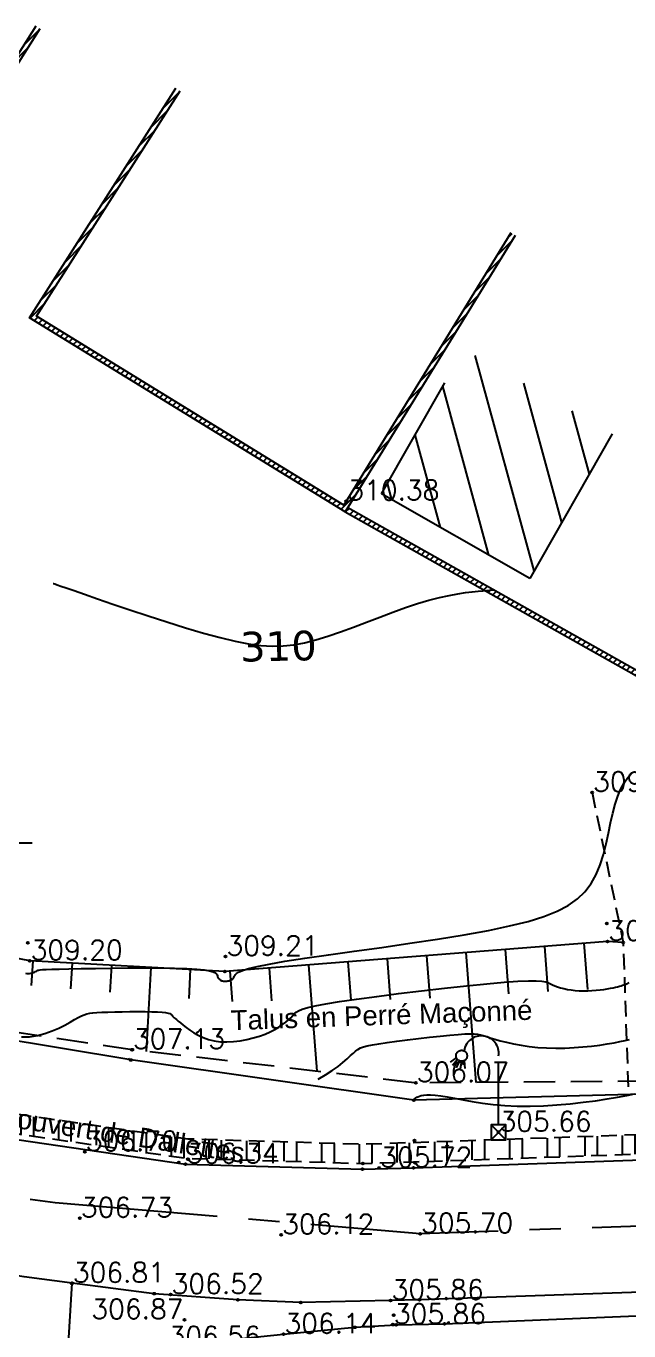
# Model space of a CAD drawing. Extents: x 524954 to 526204, y 9523489 to 9524010.
# Drawn here: x 526102.2 to 526132.7, y 9523875.3 to 9523941.4 of the extents above; entities that cross this region are included whole.
import ezdxf
from ezdxf.enums import TextEntityAlignment as Align

# ---------------------------------------------------------------- set-up
doc = ezdxf.new("R2010")
doc.units = 0
doc.header["$PDMODE"] = 33
doc.header["$PDSIZE"] = 0.1
doc.linetypes.add('AXES2', pattern=[28.575, 19.05, -3.175, 3.175, -3.175])
doc.linetypes.add('CACHE2', pattern=[4.7625, 3.175, -1.5875])
for name, color, linetype in [('Axe_Route_Existante', 1, 'AXES2'), ('Bas_Talus', 40, 'CACHE2'), ('Bati', 6, 'Continuous'), ('Bati_H', 1, 'Continuous'), ('Bord_Route_Existante', 6, 'Continuous'), ('Caniveau', 5, 'CACHE2'), ('Carroyage', 7, 'Continuous'), ('Cloture', 7, 'Continuous'), ('CN_01_00', 3, 'Continuous'), ('CN_02_00', 4, 'Continuous'), ('CN_10_00', 1, 'Continuous'), ('Cotation Courbes de niveau', 7, 'Continuous'), ('Haut_Talus', 30, 'Continuous'), ('Murs', 1, 'Continuous'), ('Réseau_Electrique', 1, 'CACHE2'), ('Talus', 2, 'Continuous'), ('TopoAlt', 3, 'Continuous'), ('TOPOJIS', 7, 'Continuous'), ('Toponomie', 7, 'CACHE2')]:
    doc.layers.add(name, color=color, linetype=linetype)
doc.layers.add('Trottoir', color=7, linetype='Continuous', true_color=0xff6666)
doc.styles.add('Simplex 1.0', font='Simplex.shx', dxfattribs={"width": 0.99, "height": 1})
doc.styles.get("Standard").update_dxf_attribs({"font": 'arial.ttf'})
doc.styles.add('Verdana 1.0', font='verdana.ttf', dxfattribs={"width": 0.99, "height": 1})
pattern_1 = [(45, (0, 0), (-0.1767766952966, 0.1767766952966), [])]

# ---------------------------------------------------------------- blocks, each defined once
blk = doc.blocks.new('TCPOINT M')
at = {"color": 0}
blk.add_point((0, 0), dxfattribs=at)
at = {"layer": 'TopoAlt', "style": 'Simplex 1.0', "width": 0.99}
blk.add_attdef('ALT', (0.15, 0.15), '', height=1, dxfattribs=at)
blk = doc.blocks.new('l006')
at = {"color": 0, "linetype": 'Continuous'}
for p, q in [((-0.374983, 0.374983), (0.374983, -0.374983)), ((0.374983, 0.374983), (-0.374983, -0.374983))]:
    blk.add_line(p, q, dxfattribs=at)
at = {"color": 0}
for points in [[(-2.13811, 3.780655), (-2.462092, 3.556373)], [(-2.076053, 3.680811), (-2.327604, 3.38372)], [(-1.982361, 3.616916), (-2.1506, 3.266515)], [(-1.881771, 3.595557), (-1.952051, 3.211468)], [(-1.751571, 3.624204), (-1.711147, 3.227417)], [(0, 0.374983), (0, 3.874983)]]:
    blk.add_lwpolyline(points, dxfattribs=at)
at = {"color": 0, "linetype": 'Continuous'}
blk.add_lwpolyline([(-0.374983, -0.374983), (0.374983, -0.374983), (0.374983, 0.374983), (-0.374983, 0.374983)], close=True, dxfattribs=at)
at = {"color": 0}
blk.add_circle((-1.875, 3.874983), 0.279508, dxfattribs=at)
blk.add_arc((-0.875, 3.999983), 0.883883, 351.869898, 171.869898, dxfattribs=at)

msp = doc.modelspace()

# ---------------------------------------------------------------- hatches: boundary and pattern name
at = {"layer": 'Bati_H'}
h = msp.add_hatch(dxfattribs=at)
h.set_pattern_fill('_U', color=256, scale=2, angle=-74.73096, style=0, pattern_type=0)
h.set_pattern_definition([(285.269043374, (0, 0), (1.92939969394, 0.52670373174), [])])
h.paths.add_polyline_path([(526131.904, 9523920.714), (526127.72, 9523913.387), (526120.198, 9523917.682), (526123.409, 9523923.304), (526124.383, 9523925.009)])
at = {"layer": 'Caniveau', "ltscale": 0.25}
h = msp.add_hatch(dxfattribs=at)
h.set_pattern_fill('ANSI32', color=256, scale=0.2, angle=45, style=0)
h.paths.add_polyline_path([(526169.013, 9523886.483), (526147.837, 9523885.712), (526121.79, 9523884.798), (526119.235, 9523884.72), (526110.386, 9523884.982), (526101.922, 9523886.208), (526094.879, 9523887.319), (526093.223, 9523887.838), (526090.785, 9523889.078), (526087.619, 9523891.659), (526083.79, 9523893.69), (526080.443, 9523895.11), (526076.92, 9523895.854), (526071.989, 9523897.311), (526066.491, 9523899.725), (526054.062, 9523905.317), (526051.122, 9523906.941), (526048.139, 9523909.736), (526046.009, 9523913.059), (526045.211, 9523912.599), (526047.384, 9523909.115), (526050.547, 9523906.151), (526053.628, 9523904.45), (526066.097, 9523898.839), (526071.655, 9523896.399), (526076.682, 9523894.914), (526080.129, 9523894.186), (526083.429, 9523892.919), (526087.095, 9523890.836), (526090.253, 9523888.262), (526092.856, 9523886.937), (526094.658, 9523886.372), (526101.777, 9523885.25), (526110.302, 9523884.014), (526119.236, 9523883.75), (526121.822, 9523883.83), (526147.872, 9523884.743), (526169.048, 9523885.515)])
at = {"layer": 'Murs'}
h = msp.add_hatch(dxfattribs=at)
h.set_pattern_fill('_U', color=256, scale=0.25, angle=45, style=0, pattern_type=0)
h.set_pattern_definition(pattern_1)
h.paths.add_polyline_path([(526102.894, 9523941.243), (526085.462, 9523913.608), (526069.473, 9523923.129), (526069.601, 9523923.344), (526085.381, 9523913.947), (526102.683, 9523941.376)])
h = msp.add_hatch(dxfattribs=at)
h.set_pattern_fill('_U', color=256, scale=0.25, angle=45, style=0, pattern_type=0)
h.set_pattern_definition(pattern_1)
h.paths.add_polyline_path([(526126.981, 9523930.77), (526118.373, 9523916.762), (526102.375, 9523926.592), (526109.791, 9523938.23), (526110.002, 9523938.096), (526102.723, 9523926.672), (526118.291, 9523917.106), (526126.768, 9523930.901)])
h = msp.add_hatch(dxfattribs=at)
h.set_pattern_fill('_U', color=256, scale=0.25, angle=45, style=0, pattern_type=0)
h.set_pattern_definition(pattern_1)
h.paths.add_polyline_path([(526118.373, 9523916.762), (526134.206, 9523907.853), (526142.348, 9523921.098), (526142.135, 9523921.229), (526134.119, 9523908.189), (526118.496, 9523916.98)])

# ---------------------------------------------------------------- linework, layer by layer
at = {"layer": 'Axe_Route_Existante', "ltscale": 0.5, "flags": 128}
msp.add_lwpolyline([(526168.964, 9523881.807), (526148.086, 9523881.103), (526122.163, 9523880.184), (526103.667, 9523881.747), (526093.154, 9523883.214)], dxfattribs=at)
at = {"layer": 'Bas_Talus', "ltscale": 0.5, "flags": 128}
msp.add_lwpolyline([(526169.478, 9523888.72), (526147.054, 9523888.008), (526121.945, 9523887.832), (526107.563, 9523889.513), (526097.042, 9523891.081), (526094.222, 9523891.842), (526091.138, 9523894.144), (526088.159, 9523896.254), (526082.128, 9523898.886), (526077.774, 9523899.759), (526074.725, 9523900.593), (526071.481, 9523901.929), (526060.018, 9523906.985), (526053.901, 9523909.77), (526050.455, 9523912.875), (526048.786, 9523915.056), (526047.769, 9523919.408), (526048.034, 9523921.385)], dxfattribs=at)
at = {"layer": 'Bati'}
for p, q in [((526120.198, 9523917.682), (526123.409, 9523923.304)), ((526131.904, 9523920.714), (526127.72, 9523913.387)), ((526127.72, 9523913.387), (526120.198, 9523917.682))]:
    msp.add_line(p, q, dxfattribs=at)
at = {"layer": 'Bord_Route_Existante', "flags": 128}
for points in [[(526101.733, 9523884.956), (526110.276, 9523883.718), (526119.236, 9523883.453), (526121.832, 9523883.532), (526147.883, 9523884.446), (526169.059, 9523885.217)], [(526169.114, 9523878.487), (526148.483, 9523877.744), (526122.13, 9523876.84), (526116.111, 9523876.703), (526112.931, 9523876.834), (526108.688, 9523877.151), (526104.532, 9523877.684), (526102.101, 9523878.011), (526095.127, 9523879.067), (526094.41, 9523879.159), (526094.479, 9523878.48), (526094.767, 9523876.387), (526094.843, 9523873.767), (526094.875, 9523872.361), (526096.885, 9523872.923), (526100.586, 9523873.677), (526104.309, 9523874.081), (526109.662, 9523874.527), (526115.241, 9523875.101), (526118.86, 9523875.446), (526120.943, 9523875.569), (526123.404, 9523875.629), (526148.548, 9523876.667), (526169.06, 9523877.454)], [(526104.309, 9523874.081), (526104.532, 9523877.684)]]:
    msp.add_lwpolyline(points, dxfattribs=at)
at = {"layer": 'Caniveau', "ltscale": 0.25, "flags": 128}
for points in [[(526169.013, 9523886.483), (526147.837, 9523885.712), (526121.79, 9523884.798), (526119.235, 9523884.72), (526110.386, 9523884.982), (526101.922, 9523886.208), (526094.879, 9523887.319), (526093.223, 9523887.838), (526090.785, 9523889.078), (526087.619, 9523891.659), (526083.79, 9523893.69), (526080.443, 9523895.11), (526076.92, 9523895.854), (526071.989, 9523897.311), (526066.491, 9523899.725), (526054.062, 9523905.317), (526051.122, 9523906.941), (526048.139, 9523909.736), (526046.009, 9523913.059), (526045.211, 9523912.599), (526047.384, 9523909.115), (526050.547, 9523906.151), (526053.628, 9523904.45), (526066.097, 9523898.839), (526071.655, 9523896.399), (526076.682, 9523894.914), (526080.129, 9523894.186), (526083.429, 9523892.919), (526087.095, 9523890.836), (526090.253, 9523888.262), (526092.856, 9523886.937), (526094.658, 9523886.372), (526101.777, 9523885.25), (526110.302, 9523884.014), (526119.236, 9523883.75), (526121.822, 9523883.83), (526147.872, 9523884.743), (526169.048, 9523885.515), (526169.013, 9523886.483)], [(526130.881, 9523902.543), (526132.452, 9523894.946), (526132.721, 9523887.241)]]:
    msp.add_lwpolyline(points, dxfattribs=at)
at = {"layer": 'Carroyage'}
msp.add_line((526097.5, 9523900), (526102.5, 9523900), dxfattribs=at)
at = {"layer": 'Cloture', "flags": 128}
for points in [[(526102.894, 9523941.243), (526085.462, 9523913.608), (526069.473, 9523923.129)], [(526102.683, 9523941.376), (526085.381, 9523913.947), (526069.601, 9523923.344)], [(526126.981, 9523930.77), (526118.373, 9523916.762), (526102.375, 9523926.592), (526109.791, 9523938.23)], [(526126.768, 9523930.901), (526118.291, 9523917.106), (526102.723, 9523926.672), (526110.002, 9523938.096)], [(526118.373, 9523916.762), (526134.206, 9523907.853), (526142.348, 9523921.098)], [(526118.496, 9523916.98), (526134.119, 9523908.189), (526142.135, 9523921.229)]]:
    msp.add_lwpolyline(points, dxfattribs=at)
at = {"layer": 'CN_01_00', "flags": 128}
for points, elevation in [([(526102.165, 9523893.397), (526102.236, 9523893.381), (526102.306, 9523893.373), (526102.375, 9523893.375), (526102.441, 9523893.385), (526102.505, 9523893.402), (526102.565, 9523893.423), (526102.621, 9523893.447), (526102.672, 9523893.472), (526102.717, 9523893.497), (526102.755, 9523893.519), (526102.79, 9523893.536), (526102.835, 9523893.55), (526102.909, 9523893.562), (526103.031, 9523893.571), (526103.219, 9523893.579), (526103.491, 9523893.588), (526103.866, 9523893.597), (526104.361, 9523893.608), (526104.987, 9523893.621), (526105.717, 9523893.635), (526106.517, 9523893.648), (526107.351, 9523893.657), (526108.186, 9523893.662), (526108.987, 9523893.661), (526109.718, 9523893.651), (526110.345, 9523893.63), (526110.843, 9523893.598), (526111.219, 9523893.557), (526111.49, 9523893.508), (526111.675, 9523893.456), (526111.79, 9523893.402), (526111.852, 9523893.349), (526111.88, 9523893.3), (526111.889, 9523893.257), (526111.895, 9523893.223), (526111.9, 9523893.197), (526111.906, 9523893.176), (526111.913, 9523893.16), (526111.921, 9523893.148), (526111.931, 9523893.137), (526111.943, 9523893.126), (526111.958, 9523893.113), (526111.976, 9523893.098), (526111.998, 9523893.081), (526112.023, 9523893.062), (526112.051, 9523893.044), (526112.082, 9523893.026), (526112.116, 9523893.01), (526112.154, 9523892.996), (526112.194, 9523892.986), (526112.237, 9523892.981), (526112.282, 9523892.98), (526112.329, 9523892.982), (526112.375, 9523892.988), (526112.422, 9523892.996), (526112.466, 9523893.007), (526112.509, 9523893.02), (526112.549, 9523893.035), (526112.585, 9523893.051), (526112.617, 9523893.068), (526112.647, 9523893.089), (526112.674, 9523893.112), (526112.7, 9523893.14), (526112.724, 9523893.174), (526112.747, 9523893.213), (526112.769, 9523893.258), (526112.796, 9523893.311), (526112.851, 9523893.373), (526112.961, 9523893.444), (526113.154, 9523893.527), (526113.459, 9523893.622), (526113.902, 9523893.73), (526114.512, 9523893.853), (526115.315, 9523893.992), (526116.328, 9523894.147), (526117.516, 9523894.318), (526118.829, 9523894.502), (526120.222, 9523894.697), (526121.645, 9523894.902), (526123.051, 9523895.115), (526124.393, 9523895.333), (526125.622, 9523895.555), (526126.701, 9523895.781), (526127.632, 9523896.014), (526128.429, 9523896.261), (526129.103, 9523896.529), (526129.668, 9523896.824), (526130.136, 9523897.151), (526130.519, 9523897.517), (526130.832, 9523897.929), (526131.084, 9523898.389), (526131.288, 9523898.887), (526131.454, 9523899.41), (526131.59, 9523899.946), (526131.707, 9523900.482), (526131.815, 9523901.004), (526131.924, 9523901.501), (526132.044, 9523901.957), (526132.183, 9523902.365), (526132.339, 9523902.724), (526132.511, 9523903.038), (526132.695, 9523903.311), (526132.888, 9523903.547)], 309), ([(526116.997, 9523888.019), (526117.366, 9523888.233), (526117.706, 9523888.455), (526118.002, 9523888.669), (526118.255, 9523888.87), (526118.467, 9523889.053), (526118.64, 9523889.211), (526118.779, 9523889.341), (526118.897, 9523889.446), (526119.01, 9523889.531), (526119.136, 9523889.6), (526119.289, 9523889.659), (526119.487, 9523889.711), (526119.744, 9523889.762), (526120.079, 9523889.816), (526120.499, 9523889.877), (526120.99, 9523889.943), (526121.526, 9523890.012), (526122.087, 9523890.08), (526122.647, 9523890.145), (526123.185, 9523890.203), (526123.677, 9523890.253), (526124.1, 9523890.291), (526124.437, 9523890.314), (526124.701, 9523890.323), (526124.907, 9523890.319), (526125.075, 9523890.302), (526125.221, 9523890.272), (526125.364, 9523890.232), (526125.521, 9523890.18), (526125.709, 9523890.118), (526125.944, 9523890.047), (526126.223, 9523889.97), (526126.542, 9523889.891), (526126.897, 9523889.814), (526127.282, 9523889.742), (526127.693, 9523889.681), (526128.125, 9523889.632), (526128.574, 9523889.601), (526129.035, 9523889.589), (526129.5, 9523889.596), (526129.962, 9523889.618), (526130.415, 9523889.653), (526130.852, 9523889.697), (526131.264, 9523889.749), (526131.646, 9523889.805), (526131.99, 9523889.863), (526132.291, 9523889.921), (526132.551, 9523889.976), (526132.774, 9523890.03)], 307), ([(526107.334, 9523889.019), (526107.349, 9523889.027), (526107.428, 9523889.069)], 307)]:
    msp.add_lwpolyline(points, dxfattribs=dict(at, elevation=elevation))
at = {"layer": 'CN_02_00', "flags": 128}
for points, elevation in [([(526101.954, 9523890.161), (526102.367, 9523890.172), (526102.767, 9523890.233), (526103.151, 9523890.333), (526103.512, 9523890.461), (526103.848, 9523890.607), (526104.153, 9523890.758), (526104.422, 9523890.904), (526104.653, 9523891.035), (526104.842, 9523891.14), (526105, 9523891.222), (526105.14, 9523891.284), (526105.275, 9523891.328), (526105.419, 9523891.36), (526105.585, 9523891.381), (526105.785, 9523891.395), (526106.033, 9523891.406), (526106.338, 9523891.416), (526106.687, 9523891.426), (526107.066, 9523891.434), (526107.46, 9523891.44), (526107.851, 9523891.443), (526108.225, 9523891.443), (526108.565, 9523891.438), (526108.857, 9523891.429), (526109.089, 9523891.414), (526109.264, 9523891.394), (526109.391, 9523891.371), (526109.479, 9523891.345), (526109.536, 9523891.318), (526109.57, 9523891.291), (526109.59, 9523891.264), (526109.603, 9523891.239), (526109.618, 9523891.216), (526109.638, 9523891.193), (526109.665, 9523891.167), (526109.703, 9523891.134), (526109.755, 9523891.091), (526109.823, 9523891.036), (526109.91, 9523890.965), (526110.018, 9523890.875), (526110.151, 9523890.764), (526110.308, 9523890.639), (526110.489, 9523890.506), (526110.692, 9523890.371), (526110.919, 9523890.242), (526111.168, 9523890.125), (526111.439, 9523890.028), (526111.732, 9523889.957), (526112.044, 9523889.917), (526112.371, 9523889.908), (526112.708, 9523889.926), (526113.046, 9523889.967), (526113.381, 9523890.029), (526113.707, 9523890.108), (526114.016, 9523890.202), (526114.304, 9523890.307), (526114.565, 9523890.42), (526114.799, 9523890.539), (526115.007, 9523890.661), (526115.19, 9523890.784), (526115.351, 9523890.905), (526115.489, 9523891.022), (526115.607, 9523891.133), (526115.704, 9523891.235), (526115.788, 9523891.326), (526115.88, 9523891.41), (526116.005, 9523891.49), (526116.192, 9523891.569), (526116.465, 9523891.651), (526116.852, 9523891.739), (526117.379, 9523891.837), (526118.072, 9523891.949), (526118.945, 9523892.075), (526119.962, 9523892.213), (526121.076, 9523892.355), (526122.238, 9523892.497), (526123.402, 9523892.632), (526124.518, 9523892.753), (526125.538, 9523892.856), (526126.416, 9523892.934), (526127.115, 9523892.983), (526127.649, 9523893.005), (526128.045, 9523893.005), (526128.33, 9523892.986), (526128.529, 9523892.952), (526128.669, 9523892.907), (526128.776, 9523892.856), (526128.878, 9523892.802), (526128.995, 9523892.749), (526129.131, 9523892.698), (526129.283, 9523892.65), (526129.45, 9523892.607), (526129.63, 9523892.57), (526129.821, 9523892.539), (526130.022, 9523892.516), (526130.229, 9523892.501), (526130.442, 9523892.496), (526130.657, 9523892.499), (526130.871, 9523892.509), (526131.08, 9523892.525), (526131.282, 9523892.546), (526131.473, 9523892.57), (526131.65, 9523892.596), (526131.809, 9523892.623), (526131.948, 9523892.649), (526132.069, 9523892.675), (526132.174, 9523892.701), (526132.267, 9523892.726), (526132.349, 9523892.751), (526132.424, 9523892.775), (526132.493, 9523892.799), (526132.56, 9523892.823), (526132.627, 9523892.847), (526132.695, 9523892.875), (526132.764, 9523892.91)], 308), ([(526121.858, 9523886.952), (526121.859, 9523886.958), (526121.87, 9523886.994), (526121.887, 9523887.024), (526121.911, 9523887.05), (526121.946, 9523887.076), (526121.991, 9523887.102), (526122.049, 9523887.132), (526122.124, 9523887.162), (526122.221, 9523887.189), (526122.345, 9523887.21), (526122.5, 9523887.222), (526122.692, 9523887.223), (526122.926, 9523887.207), (526123.205, 9523887.173), (526123.535, 9523887.119), (526123.913, 9523887.05), (526124.337, 9523886.971), (526124.806, 9523886.889), (526125.317, 9523886.811), (526125.867, 9523886.742), (526126.456, 9523886.69), (526127.079, 9523886.659), (526127.734, 9523886.655), (526128.41, 9523886.675), (526129.093, 9523886.716), (526129.77, 9523886.775), (526130.43, 9523886.846), (526131.058, 9523886.928), (526131.643, 9523887.015), (526132.172, 9523887.104), (526132.634, 9523887.192), (526133.033, 9523887.277)], 306)]:
    msp.add_lwpolyline(points, dxfattribs=dict(at, elevation=elevation))
at = {"layer": 'CN_10_00', "elevation": 310, "flags": 128}
msp.add_lwpolyline([(526103.567, 9523913.14), (526103.57, 9523913.139), (526103.592, 9523913.131), (526103.65, 9523913.111), (526103.764, 9523913.071), (526103.953, 9523913.006), (526104.233, 9523912.908), (526104.625, 9523912.772), (526105.147, 9523912.591), (526105.808, 9523912.362), (526106.587, 9523912.094), (526107.453, 9523911.8), (526108.377, 9523911.493), (526109.326, 9523911.186), (526110.272, 9523910.892), (526111.184, 9523910.623), (526112.03, 9523910.392), (526112.79, 9523910.21), (526113.472, 9523910.077), (526114.092, 9523909.994), (526114.669, 9523909.958), (526115.218, 9523909.969), (526115.758, 9523910.026), (526116.305, 9523910.127), (526116.876, 9523910.272), (526117.484, 9523910.459), (526118.123, 9523910.678), (526118.783, 9523910.919), (526119.454, 9523911.173), (526120.125, 9523911.43), (526120.786, 9523911.68), (526121.428, 9523911.912), (526122.039, 9523912.116), (526122.611, 9523912.286), (526123.142, 9523912.422), (526123.628, 9523912.529), (526124.069, 9523912.611), (526124.463, 9523912.672), (526124.808, 9523912.716), (526125.103, 9523912.746), (526125.345, 9523912.769), (526125.535, 9523912.785), (526125.678, 9523912.798), (526125.78, 9523912.807), (526125.848, 9523912.813), (526125.89, 9523912.817), (526125.911, 9523912.818), (526125.919, 9523912.819), (526125.92, 9523912.819)], dxfattribs=at)
at = {"layer": 'Haut_Talus', "flags": 128}
msp.add_lwpolyline([(526132.452, 9523894.946), (526131.653, 9523894.996), (526112.268, 9523893.471), (526102.376, 9523894.015), (526093.633, 9523895.681), (526084.813, 9523901.028)], dxfattribs=at)
at = {"layer": 'Talus'}
for p, q in [((526126.469, 9523894.588), (526126.645, 9523892.348)), ((526128.463, 9523894.745), (526128.643, 9523892.457)), ((526130.457, 9523894.902), (526130.64, 9523892.566)), ((526102.528, 9523894.007), (526102.46, 9523892.769)), ((526104.525, 9523893.897), (526104.453, 9523892.597)), ((526118.494, 9523893.961), (526118.645, 9523892.035)), ((526120.488, 9523894.118), (526120.649, 9523892.06)), ((526122.481, 9523894.274), (526122.65, 9523892.129)), ((526124.475, 9523894.431), (526124.993, 9523887.854)), ((526106.522, 9523893.787), (526106.447, 9523892.425)), ((526108.519, 9523893.677), (526108.285, 9523889.429)), ((526110.516, 9523893.568), (526110.435, 9523892.11)), ((526112.512, 9523893.49), (526112.633, 9523891.958)), ((526114.506, 9523893.647), (526114.637, 9523891.983)), ((526116.5, 9523893.804), (526116.923, 9523888.419))]:
    msp.add_line(p, q, dxfattribs=at)
at = {"layer": 'Trottoir', "flags": 128}
msp.add_lwpolyline([(526169.246, 9523888.429), (526147.043, 9523887.619), (526121.847, 9523886.954), (526107.504, 9523888.991), (526096.993, 9523890.732), (526094.562, 9523891.303), (526090.907, 9523893.859), (526088.008, 9523895.954), (526082.037, 9523898.641), (526077.749, 9523899.493), (526074.663, 9523900.301), (526071.398, 9523901.609), (526059.899, 9523906.659), (526053.822, 9523909.562), (526050.246, 9523912.659), (526048.442, 9523914.874), (526047.459, 9523919.418), (526047.554, 9523921.45)], dxfattribs=at)

# ---------------------------------------------------------------- block references
at = {"layer": 'Réseau_Electrique'}
msp.add_blockref('l006', (526126.14, 9523885.329), dxfattribs=at)
at = {"layer": 'TOPOJIS'}
ref = msp.add_blockref('TCPOINT M', (526118.423, 9523917.312, 310.38), dxfattribs=at)
ref.add_attrib('ALT', '310.38', (526118.473, 9523917.362, 310.38), dxfattribs={"layer": 'TopoAlt', "height": 1, "style": 'Simplex 1.0', "width": 0.99})
ref = msp.add_blockref('TCPOINT M', (526130.881, 9523902.543, 309.21), dxfattribs=at)
ref.add_attrib('ALT', '309.21', (526130.931, 9523902.593, 309.21), dxfattribs={"layer": 'TopoAlt', "height": 1, "style": 'Simplex 1.0', "width": 0.99})
for p in [(526131.624, 9523895.906, 308.94), (526102.288, 9523894.921, 309.24), (526132.452, 9523894.946, 308.75), (526112.268, 9523893.471, 309.16), (526107.504, 9523888.991, 306.96), (526121.841, 9523886.954, 306.11), (526121.847, 9523886.954, 305.99), (526121.879, 9523884.916, 305.9), (526123.528, 9523884.624, 304.56), (526110.399, 9523883.967, 306.31), (526109.929, 9523883.792, 306.4), (526119.236, 9523883.453, 305.75), (526119.256, 9523883.75, 305.69), (526121.832, 9523883.532, 305.6), (526121.907, 9523883.783, 305.57), (526104.532, 9523877.684, 306.81), (526108.688, 9523877.151, 306.57), (526112.931, 9523876.834, 306.33), (526116.111, 9523876.703, 306.13), (526122.13, 9523876.84, 305.79), (526120.823, 9523876.067, 306.16), (526118.86, 9523875.446, 305.94), (526120.943, 9523875.569, 305.84), (526123.404, 9523875.629, 305.69)]:
    msp.add_blockref('TCPOINT M', p, dxfattribs=at)
ref = msp.add_blockref('TCPOINT M', (526131.653, 9523894.996, 308.86), dxfattribs=at)
ref.add_attrib('ALT', '308.86', (526131.703, 9523895.046, 308.86), dxfattribs={"layer": 'TopoAlt', "height": 1, "style": 'Simplex 1.0', "width": 0.99})
ref = msp.add_blockref('TCPOINT M', (526112.303, 9523894.237, 309.21), dxfattribs=at)
ref.add_attrib('ALT', '309.21', (526112.353, 9523894.287, 309.21), dxfattribs={"layer": 'TopoAlt', "height": 1, "style": 'Simplex 1.0', "width": 0.99})
ref = msp.add_blockref('TCPOINT M', (526102.376, 9523894.015, 309.2), dxfattribs=at)
ref.add_attrib('ALT', '309.20', (526102.426, 9523894.065, 309.2), dxfattribs={"layer": 'TopoAlt', "height": 1, "style": 'Simplex 1.0', "width": 0.99})
ref = msp.add_blockref('TCPOINT M', (526107.563, 9523889.513, 307.13), dxfattribs=at)
ref.add_attrib('ALT', '307.13', (526107.613, 9523889.563, 307.13), dxfattribs={"layer": 'TopoAlt', "height": 1, "style": 'Simplex 1.0', "width": 0.99})
ref = msp.add_blockref('TCPOINT M', (526121.945, 9523887.832, 306.07), dxfattribs=at)
ref.add_attrib('ALT', '306.07', (526121.995, 9523887.882, 306.07), dxfattribs={"layer": 'TopoAlt', "height": 1, "style": 'Simplex 1.0', "width": 0.99})
ref = msp.add_blockref('TCPOINT M', (526126.14, 9523885.329, 305.66), dxfattribs=at)
ref.add_attrib('ALT', '305.66', (526126.19, 9523885.379, 305.66), dxfattribs={"layer": 'TopoAlt', "height": 1, "style": 'Simplex 1.0', "width": 0.99})
ref = msp.add_blockref('TCPOINT M', (526105.171, 9523884.342, 306.7), dxfattribs=at)
ref.add_attrib('ALT', '306.70', (526105.221, 9523884.392, 306.7), dxfattribs={"layer": 'TopoAlt', "height": 1, "style": 'Simplex 1.0', "width": 0.99})
ref = msp.add_blockref('TCPOINT M', (526110.276, 9523883.718, 306.34), dxfattribs=at)
ref.add_attrib('ALT', '306.34', (526110.326, 9523883.768, 306.34), dxfattribs={"layer": 'TopoAlt', "height": 1, "style": 'Simplex 1.0', "width": 0.99})
ref = msp.add_blockref('TCPOINT M', (526120.093, 9523883.519, 305.72), dxfattribs=at)
ref.add_attrib('ALT', '305.72', (526120.143, 9523883.569, 305.72), dxfattribs={"layer": 'TopoAlt', "height": 1, "style": 'Simplex 1.0', "width": 0.99})
ref = msp.add_blockref('TCPOINT M', (526104.923, 9523880.976, 306.73), dxfattribs=at)
ref.add_attrib('ALT', '306.73', (526104.973, 9523881.026, 306.73), dxfattribs={"layer": 'TopoAlt', "height": 1, "style": 'Simplex 1.0', "width": 0.99})
ref = msp.add_blockref('TCPOINT M', (526115.125, 9523880.13, 306.12), dxfattribs=at)
ref.add_attrib('ALT', '306.12', (526115.175, 9523880.18, 306.12), dxfattribs={"layer": 'TopoAlt', "height": 1, "style": 'Simplex 1.0', "width": 0.99})
ref = msp.add_blockref('TCPOINT M', (526122.163, 9523880.184, 305.7), dxfattribs=at)
ref.add_attrib('ALT', '305.70', (526122.213, 9523880.234, 305.7), dxfattribs={"layer": 'TopoAlt', "height": 1, "style": 'Simplex 1.0', "width": 0.99})
ref = msp.add_blockref('TCPOINT M', (526104.515, 9523877.676, 306.81), dxfattribs=at)
ref.add_attrib('ALT', '306.81', (526104.565, 9523877.726, 306.81), dxfattribs={"layer": 'TopoAlt', "height": 1, "style": 'Simplex 1.0', "width": 0.99})
ref = msp.add_blockref('TCPOINT M', (526109.521, 9523877.104, 306.52), dxfattribs=at)
ref.add_attrib('ALT', '306.52', (526109.571, 9523877.154, 306.52), dxfattribs={"layer": 'TopoAlt', "height": 1, "style": 'Simplex 1.0', "width": 0.99})
ref = msp.add_blockref('TCPOINT M', (526120.67, 9523876.81, 305.86), dxfattribs=at)
ref.add_attrib('ALT', '305.86', (526120.72, 9523876.86, 305.86), dxfattribs={"layer": 'TopoAlt', "height": 1, "style": 'Simplex 1.0', "width": 0.99})
ref = msp.add_blockref('TCPOINT M', (526110.221, 9523875.825, 306.87), dxfattribs=at)
ref.add_attrib('ALT', '306.87', dxfattribs={"layer": 'TopoAlt', "height": 1, "style": 'Simplex 1.0', "width": 0.99}).set_placement((526110.171, 9523875.875, 306.87), align=Align.RIGHT)
ref = msp.add_blockref('TCPOINT M', (526120.788, 9523875.582, 305.86), dxfattribs=at)
ref.add_attrib('ALT', '305.86', (526120.838, 9523875.632, 305.86), dxfattribs={"layer": 'TopoAlt', "height": 1, "style": 'Simplex 1.0', "width": 0.99})
ref = msp.add_blockref('TCPOINT M', (526115.241, 9523875.101, 306.14), dxfattribs=at)
ref.add_attrib('ALT', '306.14', (526115.291, 9523875.151, 306.14), dxfattribs={"layer": 'TopoAlt', "height": 1, "style": 'Simplex 1.0', "width": 0.99})
ref = msp.add_blockref('TCPOINT M', (526109.37, 9523874.444, 306.56), dxfattribs=at)
ref.add_attrib('ALT', '306.56', (526109.42, 9523874.494, 306.56), dxfattribs={"layer": 'TopoAlt', "height": 1, "style": 'Simplex 1.0', "width": 0.99})

# ---------------------------------------------------------------- texts
at = {"layer": 'Cotation Courbes de niveau', "style": 'Verdana 1.0', "width": 0.99}
msp.add_text('310', height=1.5, rotation=1.15342, dxfattribs=at).set_placement((526114.98, 9523909.964, 310), align=Align.MIDDLE_CENTER)
at = {"layer": 'Toponomie', "char_height": 1, "attachment_point": 1}
for s, insert, width, rotation in [('Talus en Perré Maçonné', (526112.546, 9523891.499), 58.05337, 2.00151), ('Caniveau Couvert de Dallettes', (526094.615, 9523887.639), 38.52036, 351.27589)]:
    msp.add_mtext(s, dxfattribs=dict(at, insert=insert, width=width, rotation=rotation))

doc.saveas('drawing.dxf')
